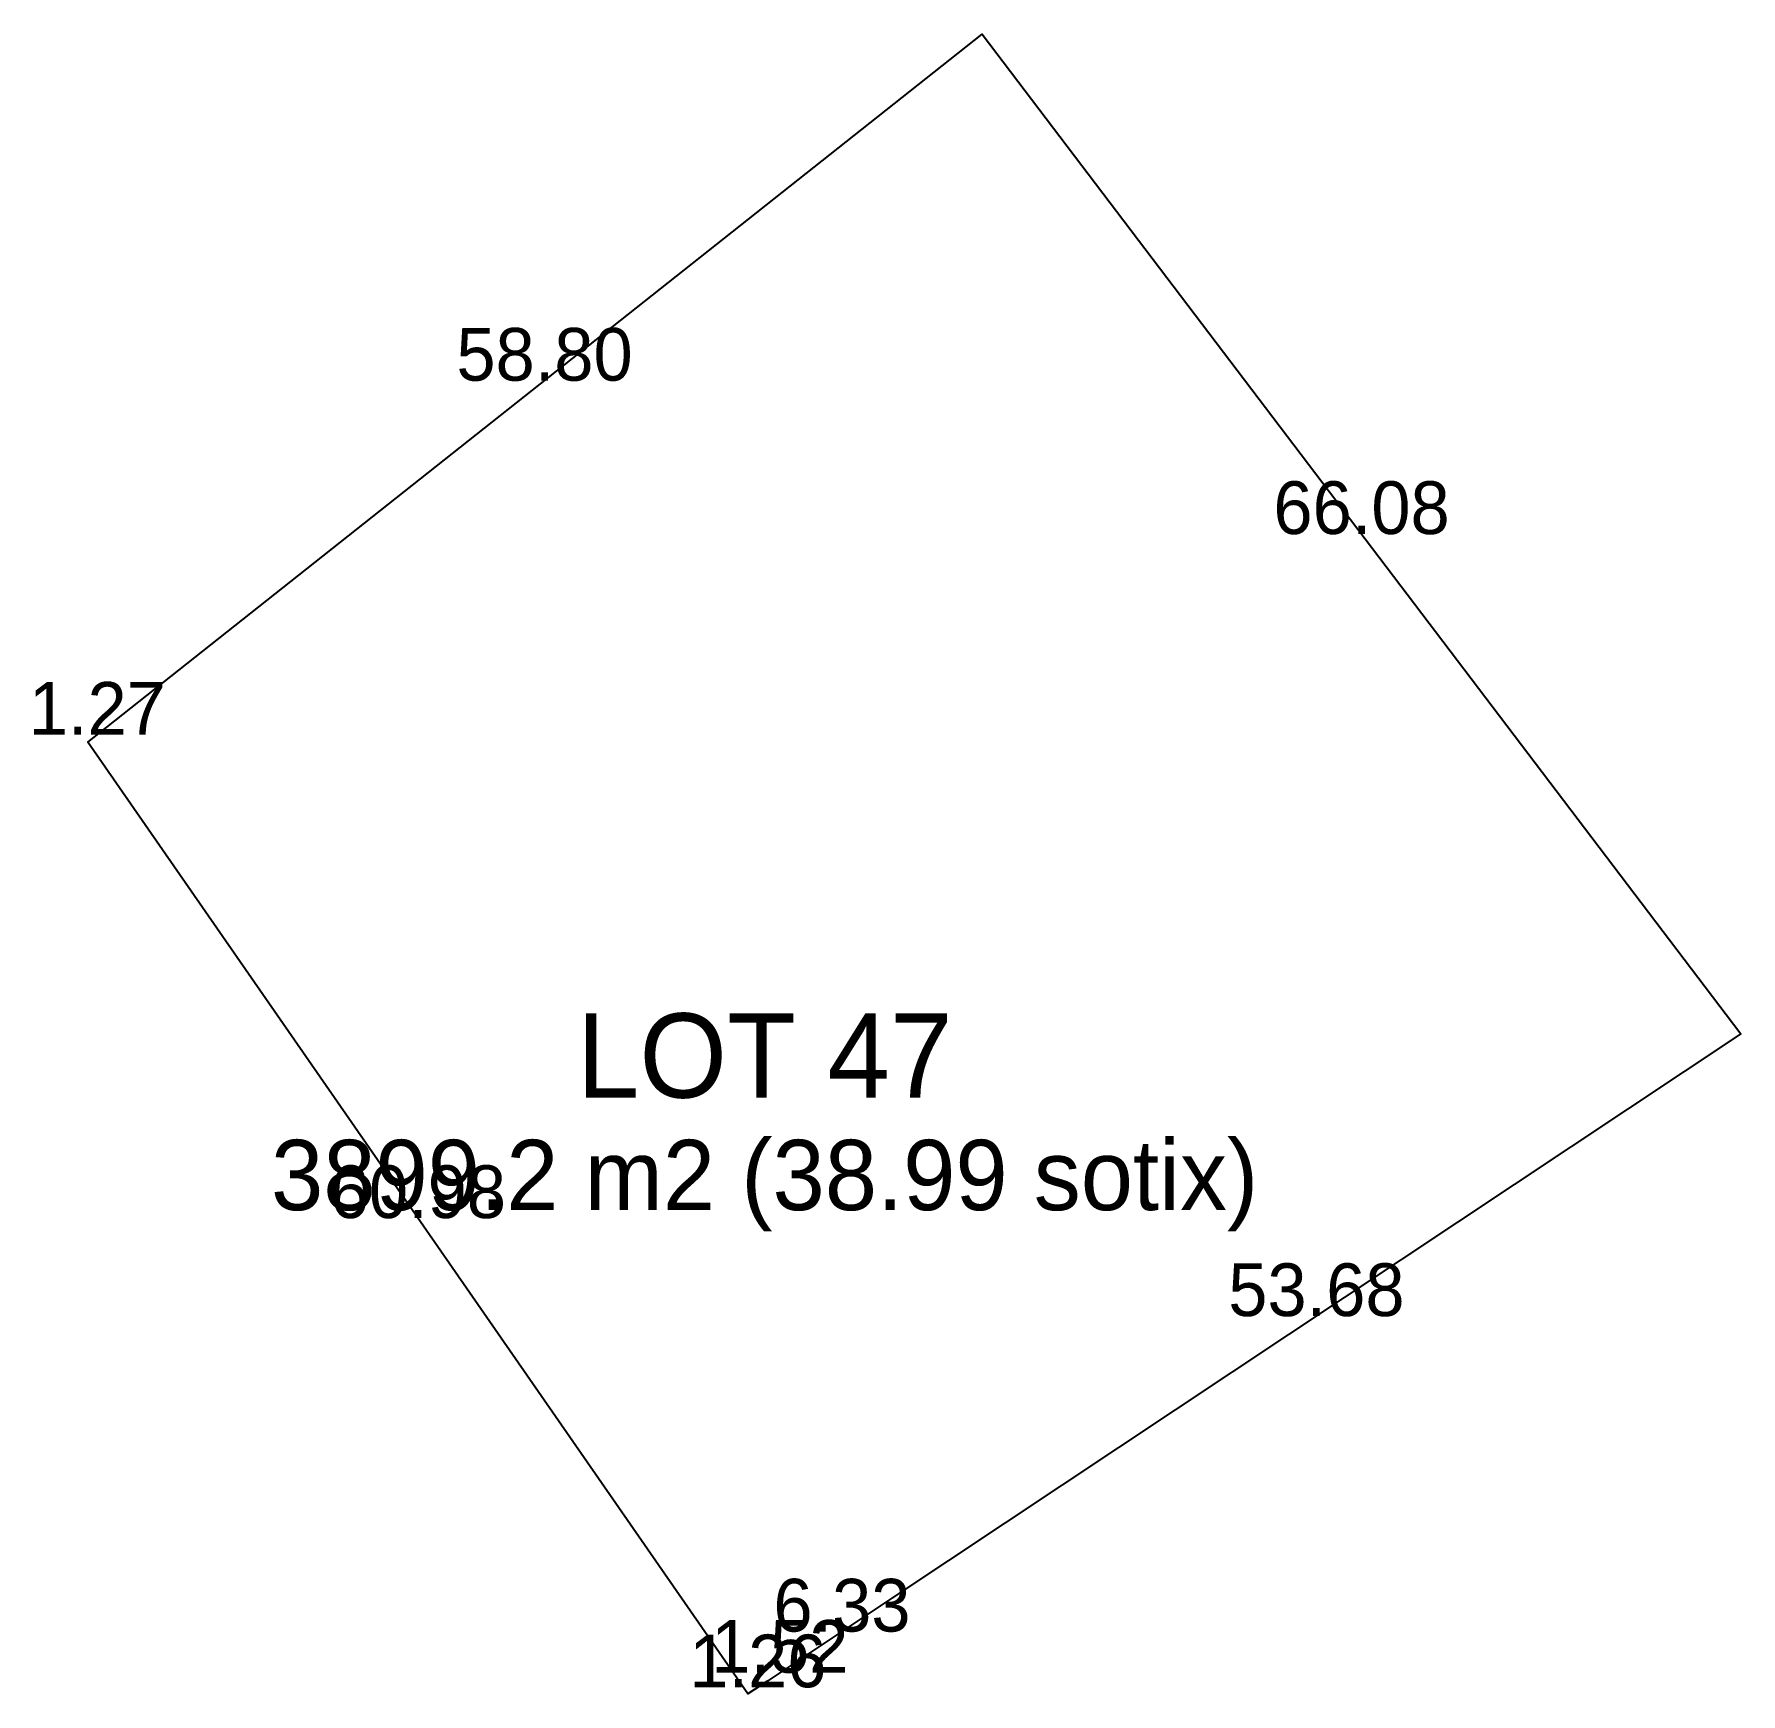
# Model space of a CAD drawing. Header units: metres. Extents: x -38.5 to 51.4, y -28.8 to 58.6.
import ezdxf
from ezdxf.enums import TextEntityAlignment as Align

# ---------------------------------------------------------------- set-up
doc = ezdxf.new("R2010")
doc.units = ezdxf.units.M

msp = doc.modelspace()

# ---------------------------------------------------------------- linework, layer by layer
at = {"layer": 'LOTS'}
msp.add_lwpolyline([(-34.6477, 22.0995), (11.4597, 58.5907), (51.4128, 5.951), (6.705, -23.768), (1.4358, -27.2706), (0.1646, -28.1082), (-0.8857, -28.8001), (-35.6445, 21.3057)], close=True, dxfattribs=at)

# ---------------------------------------------------------------- texts
at = {"layer": 'DIMS'}
for s, p in [('58.80', (-11.594, 40.3451)), ('66.08', (31.4362, 32.2708)), ('1.27', (-35.1461, 21.7026)), ('60.98', (-18.2651, -3.7472)), ('53.68', (29.0589, -8.9085)), ('6.33', (4.0704, -25.5193)), ('1.52', (0.8002, -27.6894)), ('1.26', (-0.3606, -28.4542))]:
    msp.add_text(s, height=2.775, dxfattribs=at).set_placement(p, align=Align.CENTER)
at = {"layer": 'LABELS'}
for s, height, p in [('LOT 47', 4.441, (0, 2.5904)), ('3899.2 m2 (38.99 sotix)', 3.701, (0, -3.3306))]:
    msp.add_text(s, height=height, dxfattribs=at).set_placement(p, align=Align.CENTER)

doc.saveas('drawing.dxf')
